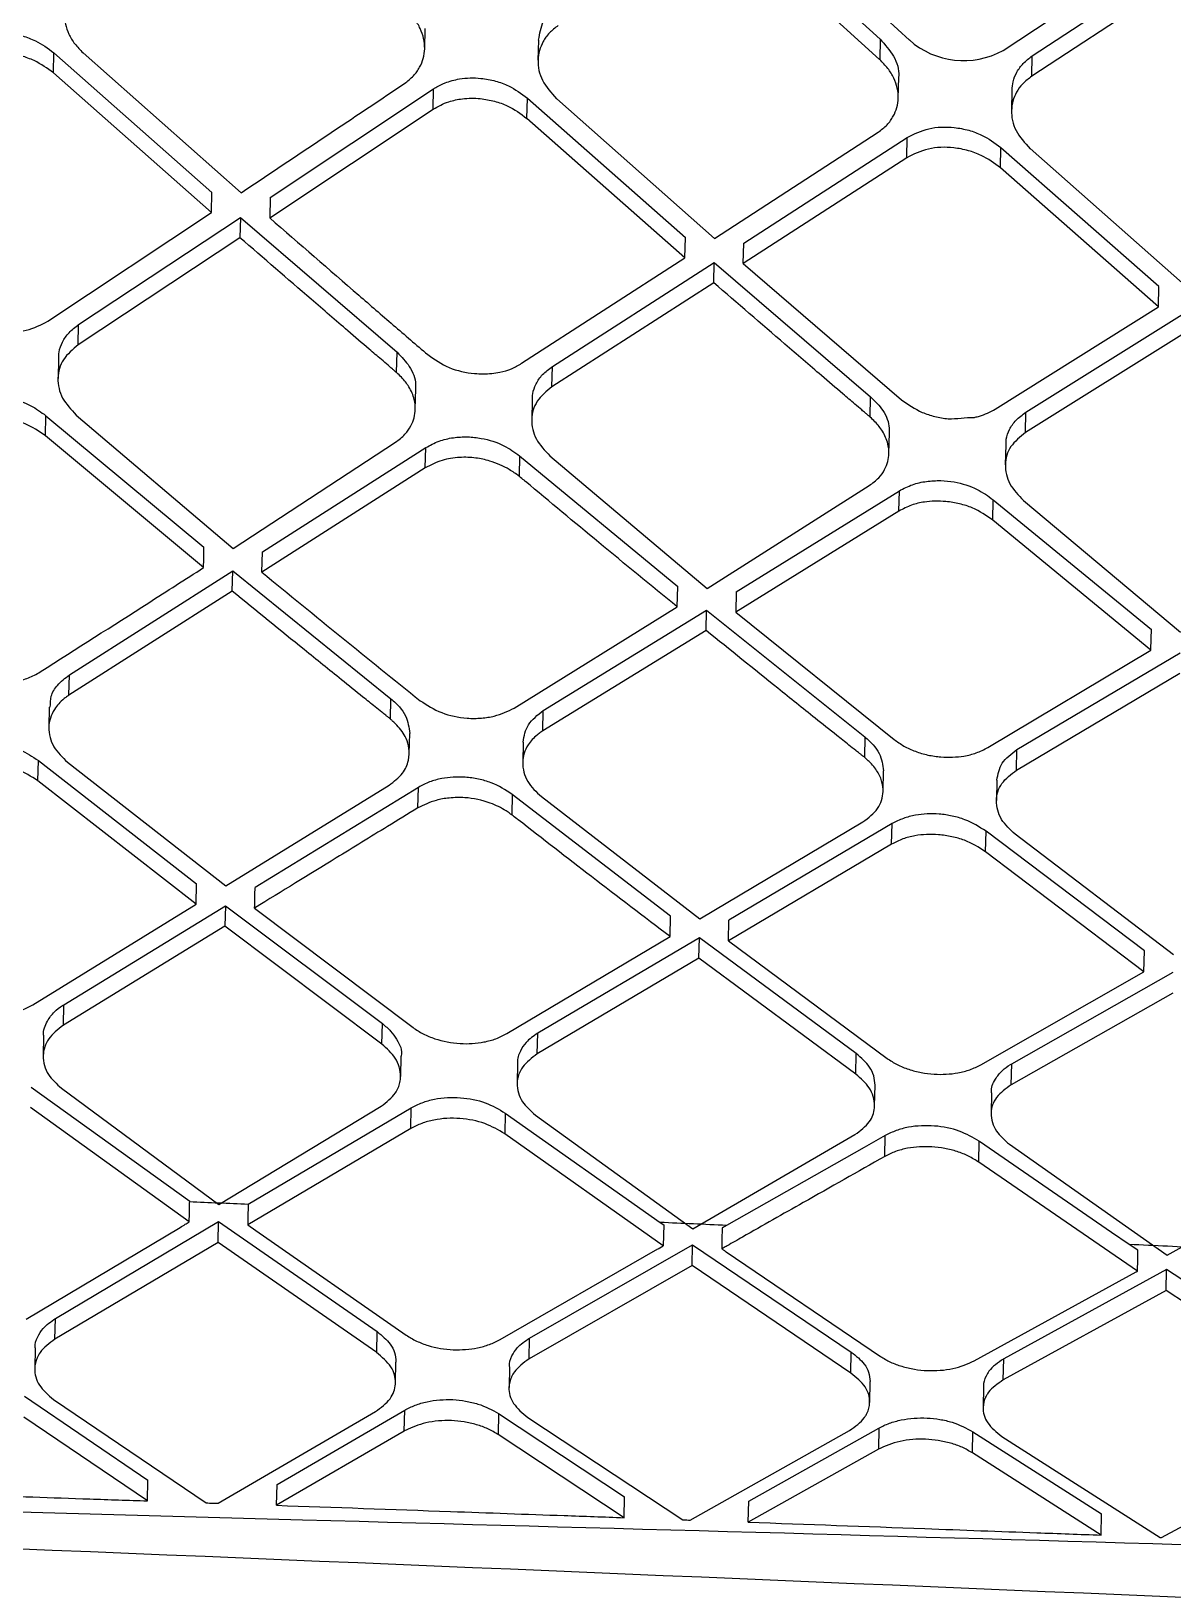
# Model space of a CAD drawing. Extents: x 939 to 1039, y 781 to 934.
# Drawn here: x 967.997 to 968.856, y 879.161 to 880.335 of the extents above; entities that cross this region are included whole.
import ezdxf

# ---------------------------------------------------------------- set-up
doc = ezdxf.new("R2010")
doc.units = 0
doc.header["$MEASUREMENT"] = 0
doc.layers.add('1', color=4, linetype='Continuous')

# ---------------------------------------------------------------- blocks, each defined once
blk = doc.blocks.new('Envoy')
at = {"layer": '1', "color": 3, "linetype": 'Continuous', "lineweight": 25}
for p, q in [((29.8632, 81.2624), (29.982, 81.1541)), ((29.8852, 81.2622), (30.004, 81.1535)), ((29.9816, 81.1388), (29.8628, 81.2471)), ((30.0745, 81.1457), (30.1975, 81.2267)), ((30.0964, 81.1415), (30.2194, 81.2221)), ((30.219, 81.2067), (30.0961, 81.1262)), ((29.6394, 81.1469), (29.6397, 81.1622)), ((29.725, 81.1535), (29.7246, 81.1383)), ((29.982, 81.1541), (29.9817, 81.1388)), ((29.36, 81.1287), (29.3603, 81.1439)), ((29.3603, 81.1439), (29.4792, 81.0389)), ((29.3823, 81.1439), (29.5012, 81.0386)), ((30.0961, 81.1262), (30.0964, 81.1415)), ((29.4789, 81.0237), (29.36, 81.1287)), ((29.9957, 81.1098), (29.996, 81.1252)), ((29.5231, 81.0349), (29.6461, 81.1167)), ((29.6457, 81.1015), (29.6461, 81.1167)), ((29.7163, 81.0945), (29.7167, 81.1097)), ((29.7167, 81.1098), (29.8355, 81.005)), ((29.7387, 81.1093), (29.8575, 81.0042)), ((30.0812, 81.1157), (30.0809, 81.1005)), ((29.5228, 81.0197), (29.6457, 81.1015)), ((29.8352, 80.9897), (29.7163, 81.0945)), ((29.8575, 81.0042), (29.9805, 81.0841)), ((29.8795, 81.0006), (30.0024, 81.0802)), ((30.002, 81.0649), (30.0024, 81.0802)), ((30.002, 81.0649), (29.8791, 80.9853)), ((30.0726, 81.0573), (30.0729, 81.0726)), ((30.0729, 81.0726), (30.1918, 80.9682)), ((30.0949, 81.0718), (30.2138, 80.9669)), ((30.1915, 80.9528), (30.0726, 81.0573)), ((29.4789, 81.0237), (29.4792, 81.0389)), ((29.5231, 81.0349), (29.5228, 81.0197)), ((29.3559, 80.942), (29.4789, 81.0237)), ((29.379, 80.9395), (29.5008, 81.0201)), ((29.5008, 81.0201), (29.5004, 81.0048)), ((29.5008, 81.0201), (29.6186, 80.9186)), ((29.5004, 81.0048), (29.3787, 80.9242)), ((29.8352, 80.9897), (29.8355, 81.005)), ((29.8791, 80.9853), (29.8794, 81.0006)), ((29.7123, 80.9103), (29.8352, 80.9897)), ((29.7354, 80.9079), (29.8571, 80.9862)), ((29.8568, 80.9709), (29.8571, 80.9862)), ((29.8571, 80.9862), (29.9749, 80.8851)), ((29.8791, 80.9853), (29.9981, 80.8829)), ((29.8568, 80.9709), (29.7351, 80.8926)), ((30.1915, 80.9528), (30.1918, 80.9681)), ((30.0686, 80.8758), (30.1915, 80.9528)), ((30.0917, 80.8735), (30.2134, 80.9494)), ((29.3787, 80.9242), (29.379, 80.9395)), ((30.2131, 80.9341), (30.0914, 80.8582)), ((29.3638, 80.914), (29.3635, 80.8988)), ((29.6182, 80.9033), (29.6186, 80.9186)), ((29.7351, 80.8926), (29.7354, 80.9079)), ((29.6323, 80.8757), (29.6326, 80.8911)), ((29.7202, 80.8829), (29.7199, 80.8678)), ((29.9746, 80.8698), (29.9749, 80.8851)), ((29.354, 80.8557), (29.3543, 80.8709)), ((29.3543, 80.8709), (29.4733, 80.7719)), ((29.3772, 80.8714), (29.4953, 80.7709)), ((30.0914, 80.8582), (30.0917, 80.8735)), ((29.473, 80.7566), (29.354, 80.8557)), ((29.4953, 80.7709), (29.6174, 80.8509)), ((29.9886, 80.8425), (29.989, 80.8579)), ((29.5173, 80.7684), (29.6402, 80.8469)), ((29.6398, 80.8316), (29.6402, 80.8469)), ((29.7108, 80.8407), (29.7104, 80.8254)), ((29.7108, 80.8407), (29.8298, 80.7423)), ((29.7336, 80.8406), (29.8518, 80.7408)), ((30.0766, 80.8491), (30.0762, 80.8339)), ((29.6398, 80.8316), (29.5169, 80.7531)), ((29.8518, 80.7408), (29.9738, 80.8183)), ((29.8737, 80.7385), (29.9965, 80.8144)), ((29.9962, 80.7991), (29.9965, 80.8144)), ((30.0668, 80.7923), (30.0671, 80.8077)), ((30.0671, 80.8077), (30.1862, 80.7101)), ((30.09, 80.8071), (30.2081, 80.708)), ((29.9962, 80.7991), (29.8734, 80.7231)), ((30.1858, 80.6946), (30.0668, 80.7923)), ((29.5169, 80.7531), (29.5173, 80.7684)), ((29.3721, 80.676), (29.495, 80.7542)), ((29.4946, 80.7389), (29.495, 80.7541)), ((29.495, 80.7542), (29.614, 80.6579)), ((29.4946, 80.7389), (29.3717, 80.6607)), ((29.8294, 80.727), (29.8298, 80.7423)), ((29.8737, 80.7384), (29.8734, 80.7231)), ((29.7066, 80.6509), (29.8294, 80.727)), ((29.7286, 80.649), (29.8514, 80.7247)), ((29.8511, 80.7093), (29.8514, 80.7247)), ((29.8514, 80.7247), (29.9705, 80.6294)), ((29.8734, 80.7231), (29.9925, 80.6274)), ((29.8511, 80.7093), (29.7282, 80.6337)), ((30.063, 80.6213), (30.1858, 80.6946)), ((30.085, 80.6197), (30.2078, 80.6926)), ((29.3717, 80.6607), (29.3721, 80.676)), ((30.0847, 80.6042), (30.2074, 80.6772)), ((29.3569, 80.6516), (29.3566, 80.6364)), ((29.6137, 80.6426), (29.614, 80.6579)), ((29.7282, 80.6337), (29.7286, 80.649)), ((29.6278, 80.6167), (29.6281, 80.6319)), ((29.9705, 80.6294), (29.9702, 80.614)), ((29.7134, 80.6254), (29.7131, 80.61)), ((30.0847, 80.6042), (30.085, 80.6197)), ((29.3483, 80.5962), (29.3487, 80.6115)), ((29.3487, 80.6115), (29.4678, 80.5188)), ((29.3706, 80.6102), (29.4898, 80.5171)), ((29.4675, 80.5034), (29.3483, 80.5962)), ((29.4898, 80.5171), (29.6126, 80.5929)), ((29.9842, 80.5884), (29.9846, 80.6038)), ((30.0699, 80.5967), (30.0695, 80.5813)), ((29.6346, 80.5913), (29.5117, 80.5159)), ((29.6342, 80.5759), (29.6346, 80.5912)), ((29.7052, 80.586), (29.7049, 80.5707)), ((29.8244, 80.4945), (29.7052, 80.586)), ((29.7272, 80.5843), (29.8463, 80.4923)), ((29.8463, 80.4923), (29.9691, 80.5653)), ((29.9911, 80.564), (29.8683, 80.4914)), ((29.9907, 80.5485), (29.9911, 80.564)), ((30.0613, 80.5429), (30.0617, 80.5583)), ((30.1809, 80.4682), (30.0617, 80.5583)), ((29.9907, 80.5485), (29.868, 80.4759)), ((30.2028, 80.4653), (30.0836, 80.556)), ((30.1805, 80.4526), (30.0613, 80.5429)), ((29.4675, 80.5034), (29.4678, 80.5188)), ((29.3446, 80.4278), (29.4675, 80.5034)), ((29.3678, 80.4277), (29.4894, 80.5022)), ((29.4894, 80.5022), (29.4891, 80.4868)), ((29.4894, 80.5022), (29.6075, 80.4136)), ((29.5114, 80.5005), (29.6306, 80.4106)), ((29.824, 80.479), (29.8244, 80.4945)), ((29.868, 80.4759), (29.8683, 80.4914)), ((29.4891, 80.4868), (29.3675, 80.4123)), ((29.6072, 80.3981), (29.4891, 80.4868)), ((29.7012, 80.4061), (29.824, 80.479)), ((29.846, 80.4782), (29.7244, 80.4064)), ((29.8457, 80.4627), (29.846, 80.4782)), ((29.9641, 80.3911), (29.846, 80.4782)), ((29.868, 80.4759), (29.9872, 80.3874)), ((30.1805, 80.4526), (30.1809, 80.4682)), ((29.8457, 80.4627), (29.7241, 80.3909)), ((29.9638, 80.3755), (29.8457, 80.4627)), ((30.0578, 80.3826), (30.1805, 80.4526)), ((30.081, 80.3833), (30.2025, 80.4522)), ((30.2022, 80.4365), (30.0807, 80.3676)), ((29.3675, 80.4123), (29.3678, 80.4277)), ((29.6072, 80.3981), (29.6075, 80.4136)), ((29.7241, 80.3909), (29.7244, 80.4064)), ((29.3526, 80.4047), (29.3523, 80.3892)), ((29.6213, 80.3737), (29.6216, 80.3892)), ((29.7093, 80.384), (29.7089, 80.3685)), ((29.9638, 80.3755), (29.9641, 80.3911)), ((30.0807, 80.3676), (30.081, 80.3833)), ((29.3433, 80.3658), (29.4626, 80.2799)), ((29.3661, 80.3649), (29.4845, 80.2776)), ((29.9779, 80.3517), (29.9782, 80.3673)), ((30.0659, 80.3616), (30.0655, 80.346)), ((29.4622, 80.2644), (29.3429, 80.3504)), ((29.4845, 80.2776), (29.6065, 80.3514)), ((29.5065, 80.2778), (29.6293, 80.3502)), ((29.6289, 80.3347), (29.6293, 80.3502)), ((29.6999, 80.3462), (29.6996, 80.3307)), ((29.6999, 80.3462), (29.8165, 80.264)), ((29.6289, 80.3346), (29.5062, 80.2622)), ((29.7227, 80.3447), (29.8412, 80.2591)), ((29.8189, 80.2463), (29.6996, 80.3307)), ((29.8412, 80.2591), (29.9631, 80.3301)), ((29.9859, 80.3294), (29.9699, 80.3203)), ((29.9856, 80.3137), (29.9859, 80.3294)), ((30.0562, 80.3094), (30.0566, 80.3251)), ((30.1562, 80.2564), (30.0568, 80.3249)), ((30.0793, 80.3228), (30.1979, 80.2394)), ((29.9699, 80.3203), (29.8665, 80.2617)), ((30.1756, 80.2273), (30.0562, 80.3094)), ((30.1979, 80.2394), (30.3197, 80.3072)), ((29.3615, 80.1918), (29.4842, 80.2646)), ((29.4839, 80.249), (29.4842, 80.2646)), ((29.4842, 80.2646), (29.6036, 80.1819)), ((29.8165, 80.264), (29.8193, 80.2621)), ((29.3394, 80.1913), (29.4554, 80.2603)), ((29.5062, 80.2622), (29.5124, 80.2579)), ((29.5124, 80.2579), (29.6255, 80.1792)), ((29.8193, 80.2621), (29.8189, 80.2464)), ((30.1695, 80.2474), (30.1562, 80.2564)), ((29.4839, 80.249), (29.3611, 80.1762)), ((29.6033, 80.1662), (29.4839, 80.249)), ((29.6962, 80.1759), (29.8149, 80.2441)), ((29.7182, 80.177), (29.8409, 80.2472)), ((29.815, 80.2441), (29.8189, 80.2463)), ((29.8406, 80.2315), (29.8409, 80.2472)), ((29.8409, 80.2472), (29.9603, 80.1665)), ((29.8663, 80.2418), (29.9823, 80.1632)), ((30.1759, 80.2431), (30.1695, 80.2474)), ((29.8406, 80.2315), (29.7179, 80.1613)), ((29.96, 80.1507), (29.8406, 80.2315)), ((30.0529, 80.1599), (30.1747, 80.2268)), ((30.1976, 80.2286), (30.075, 80.1614)), ((30.1973, 80.2127), (30.1976, 80.2286)), ((30.3171, 80.1504), (30.1976, 80.2286)), ((30.1973, 80.2127), (30.0746, 80.1455)), ((30.3167, 80.1344), (30.1973, 80.2127)), ((29.3611, 80.1762), (29.3615, 80.1918)), ((29.6033, 80.1662), (29.6036, 80.1819)), ((29.7179, 80.1613), (29.7182, 80.177)), ((29.3463, 80.1696), (29.346, 80.154)), ((29.6174, 80.1433), (29.6177, 80.159)), ((29.96, 80.1507), (29.9603, 80.1665)), ((30.0746, 80.1455), (30.075, 80.1614)), ((29.7031, 80.1555), (29.7028, 80.1398)), ((29.9742, 80.1285), (29.9745, 80.1444)), ((30.0599, 80.1407), (30.0595, 80.1249)), ((29.3433, 80.0457), (25.9114, 80.1301)), ((29.3382, 80.1332), (29.4311, 80.0702)), ((29.3601, 80.1308), (29.475, 80.053)), ((29.4308, 80.0546), (29.3378, 80.1176)), ((29.4841, 80.0527), (29.6023, 80.1217)), ((29.5283, 80.0669), (29.6243, 80.1228)), ((29.624, 80.1071), (29.6243, 80.1228)), ((29.695, 80.1202), (29.6946, 80.1044)), ((29.695, 80.1202), (29.7898, 80.0577)), ((29.7169, 80.1173), (29.8337, 80.0403)), ((29.624, 80.1071), (29.5279, 80.0512)), ((29.7894, 80.0419), (29.6946, 80.1044)), ((29.8391, 80.0401), (29.9591, 80.1076)), ((29.8832, 80.0544), (29.9811, 80.1093)), ((29.9811, 80.1093), (29.9807, 80.0934)), ((30.0514, 80.0907), (30.0518, 80.1066)), ((30.0518, 80.1066), (30.1487, 80.0448)), ((30.0737, 80.103), (30.1926, 80.0271)), ((29.9807, 80.0934), (29.8828, 80.0385)), ((30.1483, 80.0288), (30.0514, 80.0907)), ((30.1938, 80.0271), (30.3158, 80.0929)), ((29.4308, 80.0545), (29.4311, 80.0702)), ((29.5279, 80.0512), (29.5283, 80.0669)), ((29.7894, 80.0419), (29.7898, 80.0577)), ((29.8828, 80.0385), (29.8832, 80.0544)), ((29.5474, 80.0401), (29.3433, 80.0457)), ((30.1483, 80.0288), (30.1487, 80.0447))]:
    blk.add_line(p, q, dxfattribs=at)
at = {"layer": '1', "color": 3, "linetype": 'Continuous', "lineweight": 25, "flags": 128}
for points in [[(30.1858, 80.6946), (30.186, 80.7033), (30.1862, 80.71)], [(29.8632, 80.2599), (29.863, 80.251), (29.8629, 80.2441)], [(30.1756, 80.2273), (30.1758, 80.2361), (30.1759, 80.2431)]]:
    blk.add_lwpolyline(points, dxfattribs=at)
at = {"layer": '1', "color": 3, "linetype": 'Continuous', "lineweight": 25}
blk.add_arc((30.0448, 81.1994), 0.0614, 228.3625, 298.9756, dxfattribs=at)
for points, knots in [([(31.3257, 80.2408), (31.3088, 80.2899), (31.2749, 80.3882), (31.2181, 80.5525), (31.1547, 80.7323), (31.0851, 80.9304), (31.0125, 81.1484), (30.9318, 81.3843), (30.8509, 81.6332), (30.7465, 81.9419), (30.6192, 82.3138), (30.4658, 82.747), (30.3052, 83.1837), (30.138, 83.6209), (30.0205, 83.9115), (29.9617, 84.0567)], [0, 0, 0, 0, 0.062561, 0.125095, 0.187382, 0.249789, 0.312754, 0.37631, 0.439124, 0.501607, 0.601699, 0.701611, 0.80118, 0.900668, 1, 1, 1, 1]), ([(29.9763, 84.0625), (30.025, 83.9421), (30.125, 83.695), (30.2668, 83.3265), (30.4068, 82.952), (30.5394, 82.5838), (30.6657, 82.2227), (30.7625, 81.9397), (30.8337, 81.7292), (30.8822, 81.584), (30.9293, 81.4418), (30.9745, 81.3046), (31.0182, 81.1744), (31.0596, 81.0493), (31.0976, 80.9302), (31.1342, 80.8181), (31.1673, 80.719), (31.1964, 80.6324), (31.223, 80.5506), (31.2478, 80.4735), (31.2751, 80.392), (31.3043, 80.315), (31.3194, 80.264), (31.3262, 80.2408)], [0, 0, 0, 0, 0.0822493, 0.1687255, 0.250938, 0.3378376, 0.4212263, 0.5014382, 0.5381377, 0.5739567, 0.6089229, 0.6458178, 0.681064, 0.7142761, 0.7512942, 0.7863274, 0.8186498, 0.8482379, 0.8750602, 0.9061502, 0.9343206, 0.9701262, 1, 1, 1, 1]), ([(29.5919, 83.1512), (29.6692, 83.0098), (29.8242, 82.7265), (30.0396, 82.3039), (30.2428, 81.8906), (30.4109, 81.535), (30.5481, 81.2384), (30.6574, 80.9983), (30.7593, 80.7723), (30.8535, 80.5625), (30.9406, 80.3683), (30.991, 80.2577), (31.0161, 80.2025)], [0, 0, 0, 0, 0.1280882, 0.256805, 0.38361, 0.5088306, 0.5930088, 0.6749207, 0.7545367, 0.8369036, 0.9186292, 1, 1, 1, 1]), ([(29.3835, 81.1997), (29.3812, 81.1978), (29.3767, 81.1943), (29.3705, 81.1856), (29.367, 81.1732), (29.37, 81.1602), (29.3758, 81.1504), (29.3801, 81.1461), (29.3823, 81.1439)], [0, 0, 0, 0, 0.131244, 0.258456, 0.49988, 0.744666, 0.871119, 1, 1, 1, 1]), ([(29.7251, 81.1535), (29.7259, 81.1583), (29.727, 81.1658), (29.7333, 81.1744), (29.7379, 81.1779), (29.7402, 81.1797)], [0, 0, 0, 0, 0.480131, 0.738304, 1, 1, 1, 1]), ([(29.6242, 81.1208), (29.6265, 81.1226), (29.6311, 81.1261), (29.6372, 81.1347), (29.6406, 81.1469), (29.6377, 81.1598), (29.6319, 81.1695), (29.6276, 81.1739), (29.6254, 81.1761)], [0, 0, 0, 0, 0.134374, 0.262642, 0.49997, 0.745293, 0.87158, 1, 1, 1, 1]), ([(29.2897, 81.1503), (29.2935, 81.1525), (29.3002, 81.1562), (29.3126, 81.1588), (29.3247, 81.1591), (29.3364, 81.1569), (29.3488, 81.1525), (29.3559, 81.1472), (29.3603, 81.1439)], [0, 0, 0, 0, 0.187098, 0.328274, 0.500893, 0.648687, 0.781244, 1, 1, 1, 1]), ([(29.7399, 81.1644), (29.7375, 81.1626), (29.7329, 81.1591), (29.7268, 81.1505), (29.7235, 81.1384), (29.7266, 81.1226), (29.7346, 81.1138), (29.7386, 81.1093)], [0, 0, 0, 0, 0.133308, 0.26133, 0.500616, 0.747528, 1, 1, 1, 1]), ([(29.982, 81.1541), (29.9857, 81.15), (29.9933, 81.1415), (29.9966, 81.1309), (29.9959, 81.1256), (29.9959, 81.1252)], [0, 0, 0, 0, 0.469811, 0.959212, 1, 1, 1, 1]), ([(29.36, 81.1287), (29.3554, 81.1321), (29.3482, 81.1374), (29.3357, 81.1418), (29.3222, 81.1442), (29.305, 81.1433), (29.2946, 81.1378), (29.2894, 81.1351)], [0, 0, 0, 0, 0.227758, 0.358785, 0.500929, 0.750392, 1, 1, 1, 1]), ([(29.9805, 81.0841), (29.9828, 81.0859), (29.9875, 81.0894), (29.9935, 81.0979), (29.9969, 81.1098), (29.994, 81.1226), (29.9881, 81.1323), (29.9838, 81.1366), (29.9817, 81.1388)], [0, 0, 0, 0, 0.136038, 0.264881, 0.500114, 0.746841, 0.872717, 1, 1, 1, 1]), ([(30.0814, 81.1157), (30.0815, 81.1179), (30.0818, 81.1226), (30.0847, 81.1295), (30.0894, 81.1362), (30.0941, 81.1397), (30.0964, 81.1415)], [0, 0, 0, 0, 0.214617, 0.471212, 0.732974, 1, 1, 1, 1]), ([(29.6461, 81.1168), (29.6463, 81.1169), (29.6471, 81.1175), (29.6499, 81.1191), (29.6558, 81.1219), (29.6667, 81.1249), (29.68, 81.1253), (29.6925, 81.1229), (29.705, 81.1185), (29.7121, 81.1131), (29.7167, 81.1098)], [0, 0, 0, 0, 0.014374, 0.042572, 0.140349, 0.293197, 0.500776, 0.644594, 0.775866, 1, 1, 1, 1]), ([(30.0961, 81.1262), (30.0937, 81.1244), (30.0891, 81.1209), (30.083, 81.1125), (30.0797, 81.1005), (30.0829, 81.085), (30.0909, 81.0762), (30.0949, 81.0717)], [0, 0, 0, 0, 0.135117, 0.263745, 0.500729, 0.749044, 1, 1, 1, 1]), ([(29.5012, 81.0386), (29.528, 81.0565), (29.569, 81.0838), (29.61, 81.1113), (29.6242, 81.1208)], [0, 0, 0, 0, 0.653617, 1, 1, 1, 1]), ([(29.6457, 81.1015), (29.6495, 81.1036), (29.6561, 81.1072), (29.6685, 81.1097), (29.6803, 81.1099), (29.6918, 81.1077), (29.7043, 81.1034), (29.7116, 81.098), (29.7163, 81.0945)], [0, 0, 0, 0, 0.184596, 0.326074, 0.500029, 0.638543, 0.768175, 1, 1, 1, 1]), ([(30.0024, 81.0802), (30.0076, 81.0828), (30.018, 81.0879), (30.0351, 81.0885), (30.0485, 81.0859), (30.0611, 81.0814), (30.0683, 81.076), (30.0729, 81.0726)], [0, 0, 0, 0, 0.249706, 0.499276, 0.641152, 0.772044, 1, 1, 1, 1]), ([(30.0726, 81.0573), (30.068, 81.0607), (30.0607, 81.0661), (30.0482, 81.0706), (30.0347, 81.0732), (30.0176, 81.0727), (30.0072, 81.0675), (30.002, 81.0649)], [0, 0, 0, 0, 0.228415, 0.359195, 0.500733, 0.750172, 1, 1, 1, 1]), ([(29.5228, 81.0197), (29.5451, 81.0002), (29.5761, 80.9733), (29.6157, 80.9391), (29.633, 80.9242), (29.6417, 80.9168)], [0, 0, 0, 0, 0.56266, 0.781768, 1, 1, 1, 1]), ([(29.6182, 80.9033), (29.6176, 80.9039), (29.6164, 80.9049), (29.6142, 80.9067), (29.6111, 80.9094), (29.6054, 80.9143), (29.5953, 80.9229), (29.5778, 80.9379), (29.5453, 80.9659), (29.5183, 80.9893), (29.5004, 81.0048)], [0, 0, 0, 0, 0.017106, 0.030502, 0.054544, 0.097534, 0.174385, 0.31093, 0.545092, 1, 1, 1, 1]), ([(29.9746, 80.8698), (29.9739, 80.8704), (29.9727, 80.8714), (29.9706, 80.8732), (29.9674, 80.8759), (29.9618, 80.8807), (29.9517, 80.8893), (29.9341, 80.9043), (29.9017, 80.9321), (29.8746, 80.9555), (29.8568, 80.9709)], [0, 0, 0, 0, 0.01708, 0.030463, 0.054482, 0.097444, 0.174243, 0.31076, 0.545374, 1, 1, 1, 1]), ([(29.2853, 80.9479), (29.2902, 80.9445), (29.2976, 80.9392), (29.3102, 80.9352), (29.3234, 80.9331), (29.3403, 80.934), (29.3507, 80.9393), (29.3559, 80.942)], [0, 0, 0, 0, 0.240312, 0.368218, 0.500912, 0.750205, 1, 1, 1, 1]), ([(29.364, 80.914), (29.3641, 80.9156), (29.3641, 80.9198), (29.3667, 80.9265), (29.3714, 80.9337), (29.3764, 80.9375), (29.379, 80.9395)], [0, 0, 0, 0, 0.164163, 0.430452, 0.709025, 1, 1, 1, 1]), ([(29.3787, 80.9242), (29.3745, 80.9207), (29.3663, 80.9137), (29.3629, 80.9015), (29.3639, 80.8915), (29.3674, 80.8817), (29.3733, 80.8755), (29.3772, 80.8714)], [0, 0, 0, 0, 0.249476, 0.499109, 0.628387, 0.75512, 1, 1, 1, 1]), ([(29.6186, 80.9186), (29.6219, 80.9151), (29.6291, 80.9078), (29.6328, 80.8978), (29.6324, 80.8922), (29.6324, 80.8911)], [0, 0, 0, 0, 0.415726, 0.885562, 1, 1, 1, 1]), ([(29.6417, 80.9168), (29.6468, 80.9132), (29.657, 80.9061), (29.6748, 80.9022), (29.6878, 80.9023), (29.6971, 80.9038), (29.7048, 80.9058), (29.7098, 80.9088), (29.7123, 80.9103)], [0, 0, 0, 0, 0.249207, 0.498959, 0.665388, 0.748848, 0.874915, 1, 1, 1, 1]), ([(29.6174, 80.8509), (29.6199, 80.8528), (29.6247, 80.8564), (29.6304, 80.8647), (29.6328, 80.8738), (29.6317, 80.8839), (29.6282, 80.8922), (29.6231, 80.8987), (29.6195, 80.9022), (29.6182, 80.9033)], [0, 0, 0, 0, 0.145683, 0.274261, 0.501435, 0.626158, 0.791714, 0.930279, 1, 1, 1, 1]), ([(29.7204, 80.8829), (29.7205, 80.8844), (29.7205, 80.8885), (29.723, 80.895), (29.7277, 80.9022), (29.7328, 80.906), (29.7354, 80.9079)], [0, 0, 0, 0, 0.152074, 0.420662, 0.703287, 1, 1, 1, 1]), ([(29.7351, 80.8926), (29.7309, 80.8892), (29.7227, 80.8824), (29.7193, 80.8704), (29.7203, 80.8606), (29.7238, 80.8509), (29.7297, 80.8447), (29.7336, 80.8406)], [0, 0, 0, 0, 0.249494, 0.499187, 0.629287, 0.75623, 1, 1, 1, 1]), ([(29.2837, 80.8766), (29.287, 80.8785), (29.2934, 80.882), (29.3046, 80.8847), (29.3156, 80.8853), (29.3287, 80.8839), (29.3425, 80.8795), (29.3507, 80.8736), (29.3543, 80.8709)], [0, 0, 0, 0, 0.164055, 0.316998, 0.458786, 0.589493, 0.816686, 1, 1, 1, 1]), ([(29.9749, 80.8851), (29.9782, 80.8818), (29.9854, 80.8746), (29.9891, 80.8647), (29.9888, 80.8591), (29.9887, 80.8579)], [0, 0, 0, 0, 0.40767, 0.874973, 1, 1, 1, 1]), ([(29.998, 80.8829), (30.003, 80.8794), (30.0106, 80.874), (30.0232, 80.8701), (30.0363, 80.8674), (30.0462, 80.87), (30.0523, 80.8695), (30.0523, 80.8695), (30.0524, 80.8695), (30.0525, 80.8695), (30.0528, 80.8696), (30.0543, 80.8699), (30.0601, 80.8713), (30.0649, 80.8738), (30.0686, 80.8758)], [0, 0, 0, 0, 0.242523, 0.369583, 0.500168, 0.749146, 0.749179, 0.749249, 0.749474, 0.750286, 0.753354, 0.765329, 0.812628, 1, 1, 1, 1]), ([(29.354, 80.8557), (29.3492, 80.8591), (29.3417, 80.8642), (29.3291, 80.8681), (29.3172, 80.8701), (29.3049, 80.8696), (29.2927, 80.8666), (29.2867, 80.8632), (29.2834, 80.8614)], [0, 0, 0, 0, 0.237897, 0.3661, 0.500201, 0.698234, 0.836264, 1, 1, 1, 1]), ([(29.9738, 80.8183), (29.9763, 80.8202), (29.9811, 80.8237), (29.9868, 80.8318), (29.9892, 80.8407), (29.988, 80.8506), (29.9845, 80.8588), (29.9794, 80.8652), (29.9758, 80.8686), (29.9746, 80.8698)], [0, 0, 0, 0, 0.1483187, 0.2773681, 0.501809, 0.6264945, 0.7921437, 0.9307225, 1, 1, 1, 1]), ([(30.0768, 80.8491), (30.0768, 80.8504), (30.0768, 80.8544), (30.0792, 80.8607), (30.0839, 80.8679), (30.0891, 80.8716), (30.0917, 80.8735)], [0, 0, 0, 0, 0.140855, 0.411583, 0.697921, 1, 1, 1, 1]), ([(29.6402, 80.8469), (29.6434, 80.8486), (29.6496, 80.852), (29.6606, 80.8546), (29.6715, 80.8552), (29.6845, 80.8538), (29.6986, 80.8494), (29.707, 80.8434), (29.7108, 80.8407)], [0, 0, 0, 0, 0.160573, 0.310984, 0.451254, 0.58143, 0.81058, 1, 1, 1, 1]), ([(30.0914, 80.8582), (30.0873, 80.8549), (30.079, 80.8483), (30.0757, 80.8364), (30.0767, 80.8268), (30.0801, 80.8172), (30.0861, 80.8111), (30.0899, 80.8071)], [0, 0, 0, 0, 0.249528, 0.499312, 0.630125, 0.757297, 1, 1, 1, 1]), ([(29.7104, 80.8254), (29.708, 80.8271), (29.7016, 80.8316), (29.6902, 80.8367), (29.6774, 80.8394), (29.665, 80.8399), (29.6516, 80.8377), (29.6439, 80.8337), (29.6398, 80.8316)], [0, 0, 0, 0, 0.123861, 0.331003, 0.4666, 0.623306, 0.801111, 1, 1, 1, 1]), ([(29.8294, 80.727), (29.8097, 80.7431), (29.7717, 80.7743), (29.7333, 80.8062), (29.7146, 80.8219), (29.7143, 80.8222), (29.713, 80.8232), (29.7118, 80.8243), (29.7105, 80.8253), (29.7105, 80.8254), (29.7104, 80.8254), (29.7104, 80.8254)], [0, 0, 0, 0, 0.496889, 0.959885, 0.965962, 0.96811, 0.968368, 0.997837, 0.999367, 0.999922, 1, 1, 1, 1]), ([(29.9965, 80.8144), (29.9997, 80.8161), (30.0058, 80.8193), (30.0166, 80.8217), (30.0274, 80.8223), (30.0404, 80.821), (30.0547, 80.8165), (30.0632, 80.8104), (30.0671, 80.8077)], [0, 0, 0, 0, 0.157972, 0.306521, 0.445659, 0.57542, 0.805987, 1, 1, 1, 1]), ([(30.0668, 80.7923), (30.0619, 80.7957), (30.0544, 80.8009), (30.0418, 80.8048), (30.0295, 80.8069), (30.017, 80.8066), (30.005, 80.8038), (29.9993, 80.8007), (29.9962, 80.7991)], [0, 0, 0, 0, 0.239742, 0.36739, 0.499971, 0.710657, 0.845583, 1, 1, 1, 1]), ([(29.473, 80.7566), (29.4731, 80.7595), (29.4732, 80.7646), (29.4733, 80.7697), (29.4733, 80.7719)], [0, 0, 0, 0, 0.560032, 1, 1, 1, 1]), ([(29.3501, 80.6781), (29.3773, 80.6955), (29.4183, 80.7216), (29.4592, 80.7478), (29.473, 80.7566)], [0, 0, 0, 0, 0.664015, 1, 1, 1, 1]), ([(29.5169, 80.7531), (29.5369, 80.7368), (29.5766, 80.7042), (29.6163, 80.6723), (29.636, 80.6565)], [0, 0, 0, 0, 0.502958, 1, 1, 1, 1]), ([(29.6137, 80.6426), (29.6133, 80.6429), (29.6126, 80.6435), (29.6114, 80.6444), (29.6096, 80.6459), (29.6064, 80.6484), (29.6007, 80.653), (29.5906, 80.6611), (29.5727, 80.6754), (29.54, 80.7019), (29.5126, 80.7242), (29.4946, 80.7389)], [0, 0, 0, 0, 0.009615, 0.01711, 0.030503, 0.054554, 0.097563, 0.174422, 0.31103, 0.546304, 1, 1, 1, 1]), ([(29.9702, 80.614), (29.9698, 80.6143), (29.9691, 80.6148), (29.9679, 80.6158), (29.9661, 80.6172), (29.9629, 80.6197), (29.9572, 80.6242), (29.947, 80.6323), (29.9292, 80.6464), (29.8964, 80.6727), (29.8691, 80.6948), (29.8511, 80.7093)], [0, 0, 0, 0, 0.009604, 0.017092, 0.030473, 0.054514, 0.097477, 0.174303, 0.310906, 0.546666, 1, 1, 1, 1]), ([(29.2795, 80.6832), (29.2846, 80.6798), (29.2948, 80.6732), (29.3141, 80.6693), (29.3299, 80.6702), (29.3418, 80.6734), (29.3472, 80.6765), (29.3501, 80.6781)], [0, 0, 0, 0, 0.248514, 0.499683, 0.723022, 0.854899, 1, 1, 1, 1]), ([(29.3577, 80.6516), (29.3577, 80.6544), (29.3577, 80.6602), (29.3629, 80.6688), (29.3688, 80.6734), (29.3721, 80.676)], [0, 0, 0, 0, 0.297783, 0.619027, 1, 1, 1, 1]), ([(29.3717, 80.6607), (29.3717, 80.6606), (29.3716, 80.6606), (29.3712, 80.6603), (29.37, 80.6595), (29.3658, 80.6564), (29.3592, 80.6491), (29.3559, 80.6387), (29.3571, 80.629), (29.3608, 80.6197), (29.3668, 80.614), (29.3706, 80.6102)], [0, 0, 0, 0, 0.002279, 0.006341, 0.0198, 0.068182, 0.250063, 0.499289, 0.635468, 0.764459, 1, 1, 1, 1]), ([(29.614, 80.6579), (29.6163, 80.6559), (29.6207, 80.652), (29.6266, 80.6431), (29.6275, 80.6363), (29.6281, 80.6319)], [0, 0, 0, 0, 0.263579, 0.518884, 1, 1, 1, 1]), ([(29.636, 80.6565), (29.6411, 80.6532), (29.6514, 80.6465), (29.6684, 80.6431), (29.6819, 80.6431), (29.6945, 80.6451), (29.7019, 80.6486), (29.7066, 80.6509)], [0, 0, 0, 0, 0.249569, 0.499546, 0.637824, 0.767437, 1, 1, 1, 1]), ([(29.6126, 80.5929), (29.6163, 80.5957), (29.6232, 80.601), (29.6276, 80.6111), (29.6281, 80.6202), (29.6254, 80.6293), (29.6207, 80.636), (29.6159, 80.6405), (29.6143, 80.642), (29.6137, 80.6426)], [0, 0, 0, 0, 0.217149, 0.408055, 0.572655, 0.7109, 0.907605, 0.966759, 1, 1, 1, 1]), ([(29.7134, 80.6254), (29.7142, 80.6299), (29.7157, 80.6391), (29.7243, 80.6457), (29.7286, 80.649)], [0, 0, 0, 0, 0.499278, 1, 1, 1, 1]), ([(29.7282, 80.6337), (29.7277, 80.6334), (29.7263, 80.6324), (29.722, 80.6293), (29.7156, 80.6223), (29.7124, 80.6123), (29.7137, 80.6028), (29.7173, 80.5936), (29.7233, 80.5879), (29.7272, 80.5843)], [0, 0, 0, 0, 0.027543, 0.078468, 0.25016, 0.499448, 0.636007, 0.765087, 1, 1, 1, 1]), ([(29.9705, 80.6294), (29.9727, 80.6274), (29.9771, 80.6235), (29.9831, 80.6148), (29.984, 80.6081), (29.9846, 80.6038)], [0, 0, 0, 0, 0.262667, 0.517338, 1, 1, 1, 1]), ([(29.278, 80.6163), (29.2809, 80.6178), (29.2864, 80.6209), (29.2964, 80.6236), (29.3065, 80.6247), (29.3196, 80.6242), (29.335, 80.6205), (29.3442, 80.6144), (29.3487, 80.6115)], [0, 0, 0, 0, 0.143647, 0.28188, 0.414809, 0.542477, 0.781176, 1, 1, 1, 1]), ([(29.9924, 80.6274), (29.9949, 80.6256), (29.9997, 80.6222), (30.0084, 80.6182), (30.0179, 80.6154), (30.0304, 80.6136), (30.043, 80.6141), (30.0548, 80.617), (30.0602, 80.6198), (30.0631, 80.6213)], [0, 0, 0, 0, 0.124503, 0.249326, 0.374691, 0.500706, 0.725446, 0.856576, 1, 1, 1, 1]), ([(30.0699, 80.5967), (30.0707, 80.6011), (30.0722, 80.61), (30.0807, 80.6165), (30.085, 80.6197)], [0, 0, 0, 0, 0.499604, 1, 1, 1, 1]), ([(29.3483, 80.5962), (29.3433, 80.5994), (29.3357, 80.6043), (29.323, 80.6078), (29.3104, 80.6096), (29.2976, 80.6087), (29.2858, 80.6054), (29.2805, 80.6025), (29.2777, 80.601)], [0, 0, 0, 0, 0.245887, 0.372184, 0.500472, 0.730383, 0.860329, 1, 1, 1, 1]), ([(29.9691, 80.5653), (29.9732, 80.5684), (29.9815, 80.5747), (29.9848, 80.586), (29.9837, 80.5955), (29.9804, 80.6034), (29.9756, 80.6091), (29.9718, 80.6125), (29.9706, 80.6136), (29.9702, 80.614)], [0, 0, 0, 0, 0.249745, 0.49844, 0.627663, 0.774867, 0.932419, 0.977401, 1, 1, 1, 1]), ([(29.7052, 80.586), (29.7002, 80.5893), (29.6925, 80.5941), (29.6799, 80.5977), (29.6672, 80.5995), (29.6544, 80.5987), (29.6426, 80.5956), (29.6373, 80.5927), (29.6346, 80.5913)], [0, 0, 0, 0, 0.246133, 0.372303, 0.500367, 0.730408, 0.860366, 1, 1, 1, 1]), ([(30.0836, 80.556), (30.0798, 80.5596), (30.0738, 80.5652), (30.0701, 80.5742), (30.0689, 80.5834), (30.0723, 80.5948), (30.0805, 80.6011), (30.0847, 80.6042)], [0, 0, 0, 0, 0.234541, 0.363835, 0.50091, 0.750021, 1, 1, 1, 1]), ([(29.7049, 80.5707), (29.7047, 80.5708), (29.7043, 80.571), (29.7029, 80.572), (29.6981, 80.5753), (29.6873, 80.5807), (29.6721, 80.5839), (29.6582, 80.5836), (29.6457, 80.5814), (29.6386, 80.578), (29.6342, 80.5759)], [0, 0, 0, 0, 0.009113, 0.024536, 0.074524, 0.251175, 0.500262, 0.650078, 0.783382, 1, 1, 1, 1]), ([(29.6342, 80.5759), (29.6266, 80.5712), (29.6062, 80.5587), (29.5652, 80.5335), (29.5319, 80.5131), (29.5114, 80.5005)], [0, 0, 0, 0, 0.185473, 0.500001, 1, 1, 1, 1]), ([(29.824, 80.479), (29.8043, 80.494), (29.7662, 80.523), (29.7278, 80.5527), (29.7091, 80.5674), (29.7087, 80.5676), (29.7087, 80.5677), (29.7073, 80.5685), (29.7062, 80.5696), (29.705, 80.5706), (29.7049, 80.5706), (29.7049, 80.5707), (29.7049, 80.5707)], [0, 0, 0, 0, 0.49689, 0.960006, 0.966045, 0.967669, 0.968277, 0.968366, 0.997877, 0.999396, 0.999938, 1, 1, 1, 1]), ([(30.0617, 80.5583), (30.0566, 80.5615), (30.049, 80.5664), (30.0363, 80.5699), (30.0237, 80.5718), (30.0109, 80.5711), (29.9991, 80.5681), (29.9938, 80.5654), (29.9911, 80.564)], [0, 0, 0, 0, 0.246344, 0.372411, 0.500291, 0.730562, 0.860468, 1, 1, 1, 1]), ([(30.0613, 80.5429), (30.0563, 80.5461), (30.0487, 80.5509), (30.036, 80.5544), (30.0233, 80.5563), (30.0105, 80.5557), (29.9987, 80.5527), (29.9935, 80.55), (29.9907, 80.5486)], [0, 0, 0, 0, 0.24634, 0.372406, 0.500286, 0.730621, 0.860499, 1, 1, 1, 1]), ([(29.5114, 80.5005), (29.5115, 80.5034), (29.5116, 80.5085), (29.5117, 80.5136), (29.5117, 80.5159)], [0, 0, 0, 0, 0.559948, 1, 1, 1, 1]), ([(29.274, 80.4319), (29.2765, 80.4302), (29.2814, 80.4269), (29.293, 80.4221), (29.309, 80.4191), (29.3249, 80.4202), (29.3367, 80.4236), (29.3419, 80.4264), (29.3446, 80.4278)], [0, 0, 0, 0, 0.128052, 0.254235, 0.500659, 0.734399, 0.863284, 1, 1, 1, 1]), ([(29.3527, 80.4047), (29.3527, 80.4047), (29.3522, 80.4085), (29.3547, 80.4148), (29.3601, 80.4222), (29.3649, 80.426), (29.3675, 80.4276), (29.3678, 80.4277)], [0, 0, 0, 0, 0.007772, 0.419233, 0.722078, 0.97153, 1, 1, 1, 1]), ([(29.3675, 80.4123), (29.3633, 80.4091), (29.3551, 80.4026), (29.3517, 80.3914), (29.3529, 80.3822), (29.3566, 80.3735), (29.3624, 80.3682), (29.3661, 80.3649)], [0, 0, 0, 0, 0.248915, 0.498527, 0.642181, 0.773762, 1, 1, 1, 1]), ([(29.6075, 80.4136), (29.6097, 80.4117), (29.6141, 80.4081), (29.6196, 80.3999), (29.6229, 80.3933), (29.6216, 80.3893), (29.6216, 80.3892)], [0, 0, 0, 0, 0.256969, 0.508437, 0.993689, 1, 1, 1, 1]), ([(29.6306, 80.4106), (29.6331, 80.4089), (29.638, 80.4057), (29.6497, 80.4009), (29.6656, 80.3978), (29.6816, 80.3989), (29.6934, 80.402), (29.6986, 80.4047), (29.7012, 80.4061)], [0, 0, 0, 0, 0.128075, 0.254242, 0.500576, 0.734257, 0.86318, 1, 1, 1, 1]), ([(29.7244, 80.4064), (29.7212, 80.4042), (29.7156, 80.4003), (29.7109, 80.3925), (29.7089, 80.3872), (29.7093, 80.3841), (29.7093, 80.384)], [0, 0, 0, 0, 0.364164, 0.64399, 0.988471, 1, 1, 1, 1]), ([(29.6065, 80.3514), (29.6106, 80.3545), (29.6174, 80.3598), (29.6207, 80.368), (29.6215, 80.3746), (29.6206, 80.3808), (29.6168, 80.3894), (29.6109, 80.3947), (29.6072, 80.3981)], [0, 0, 0, 0, 0.248692, 0.413872, 0.499173, 0.640329, 0.770963, 1, 1, 1, 1]), ([(29.7241, 80.3909), (29.72, 80.3877), (29.7117, 80.3815), (29.7083, 80.3706), (29.7095, 80.3616), (29.7133, 80.3531), (29.7191, 80.3479), (29.7227, 80.3447)], [0, 0, 0, 0, 0.248839, 0.498574, 0.642421, 0.774049, 1, 1, 1, 1]), ([(29.9782, 80.3673), (29.978, 80.3697), (29.9777, 80.3742), (29.9737, 80.3826), (29.9678, 80.3878), (29.9641, 80.3911)], [0, 0, 0, 0, 0.281971, 0.54353, 1, 1, 1, 1]), ([(29.9872, 80.3874), (29.9897, 80.3858), (29.9946, 80.3826), (30.0034, 80.379), (30.0129, 80.3766), (30.0255, 80.375), (30.0382, 80.3757), (30.05, 80.3787), (30.0551, 80.3813), (30.0578, 80.3826)], [0, 0, 0, 0, 0.127982, 0.253964, 0.378189, 0.501103, 0.734393, 0.863193, 1, 1, 1, 1]), ([(30.0659, 80.3616), (30.0659, 80.3617), (30.0654, 80.3652), (30.0679, 80.3711), (30.0733, 80.3781), (30.0781, 80.3816), (30.0807, 80.3831), (30.081, 80.3833)], [0, 0, 0, 0, 0.009421, 0.416137, 0.717136, 0.969215, 1, 1, 1, 1]), ([(29.9631, 80.3301), (29.9672, 80.3331), (29.9748, 80.3388), (29.9776, 80.347), (29.978, 80.3535), (29.9772, 80.3586), (29.9734, 80.367), (29.9675, 80.3722), (29.9638, 80.3755)], [0, 0, 0, 0, 0.248738, 0.46781, 0.498983, 0.640646, 0.771449, 1, 1, 1, 1]), ([(29.6293, 80.3502), (29.6319, 80.3516), (29.6372, 80.3543), (29.6465, 80.3569), (29.6564, 80.3581), (29.6694, 80.358), (29.6855, 80.3548), (29.6952, 80.3491), (29.6999, 80.3462)], [0, 0, 0, 0, 0.135486, 0.267674, 0.396705, 0.522798, 0.765874, 1, 1, 1, 1]), ([(30.0807, 80.3676), (30.0765, 80.3646), (30.0683, 80.3586), (30.0649, 80.3481), (30.0661, 80.3393), (30.0699, 80.3311), (30.0757, 80.326), (30.0793, 80.3228)], [0, 0, 0, 0, 0.248771, 0.498666, 0.642826, 0.774525, 1, 1, 1, 1]), ([(29.6996, 80.3307), (29.6948, 80.3335), (29.6851, 80.3392), (29.669, 80.3423), (29.6559, 80.3425), (29.6461, 80.3412), (29.6368, 80.3387), (29.6316, 80.336), (29.6289, 80.3346)], [0, 0, 0, 0, 0.23528, 0.478677, 0.60466, 0.733409, 0.865131, 1, 1, 1, 1]), ([(30.0566, 80.3251), (30.0518, 80.3279), (30.0421, 80.3335), (30.026, 80.3367), (30.013, 80.3369), (30.0031, 80.3358), (29.9938, 80.3333), (29.9886, 80.3307), (29.9859, 80.3294)], [0, 0, 0, 0, 0.234323, 0.477088, 0.603056, 0.732029, 0.864245, 1, 1, 1, 1]), ([(29.9856, 80.3137), (29.9651, 80.3021), (29.9294, 80.2819), (29.8899, 80.2595), (29.8698, 80.248), (29.8647, 80.2452), (29.8633, 80.2444), (29.863, 80.2442), (29.8629, 80.2441), (29.8629, 80.2441)], [0, 0, 0, 0, 0.500002, 0.872877, 0.967157, 0.991255, 0.997548, 0.999746, 1, 1, 1, 1]), ([(30.0562, 80.3094), (30.0538, 80.3109), (30.0489, 80.314), (30.0401, 80.3175), (30.0307, 80.3199), (30.0179, 80.3214), (30.005, 80.3206), (29.9933, 80.3176), (29.9882, 80.315), (29.9856, 80.3137)], [0, 0, 0, 0, 0.126594, 0.252112, 0.376871, 0.50131, 0.737027, 0.865159, 1, 1, 1, 1]), ([(29.4622, 80.2644), (29.4623, 80.2673), (29.4624, 80.2725), (29.4625, 80.2776), (29.4626, 80.2799)], [0, 0, 0, 0, 0.560014, 1, 1, 1, 1]), ([(29.5065, 80.2776), (29.4992, 80.2779), (29.4845, 80.2785), (29.4697, 80.2791), (29.4624, 80.2794)], [0, 0, 0, 0, 0.49998, 1, 1, 1, 1]), ([(29.5065, 80.2778), (29.5065, 80.2749), (29.5064, 80.2697), (29.5062, 80.2645), (29.5062, 80.2622)], [0, 0, 0, 0, 0.559974, 1, 1, 1, 1]), ([(29.4554, 80.2603), (29.4567, 80.2611), (29.459, 80.2624), (29.4612, 80.2638), (29.4622, 80.2644)], [0, 0, 0, 0, 0.559997, 1, 1, 1, 1]), ([(29.8665, 80.2617), (29.8582, 80.2621), (29.8415, 80.2629), (29.8248, 80.2636), (29.8165, 80.264)], [0, 0, 0, 0, 0.500008, 1, 1, 1, 1]), ([(29.8665, 80.2617), (29.8659, 80.2614), (29.8648, 80.2608), (29.8637, 80.2601), (29.8632, 80.2599)], [0, 0, 0, 0, 0.5601217, 1, 1, 1, 1]), ([(29.8629, 80.2441), (29.8635, 80.2437), (29.8647, 80.2429), (29.8658, 80.2421), (29.8663, 80.2418)], [0, 0, 0, 0, 0.559965, 1, 1, 1, 1]), ([(30.2271, 80.2446), (30.2175, 80.2451), (30.1983, 80.246), (30.1791, 80.247), (30.1695, 80.2474)], [0, 0, 0, 0, 0.500031, 1, 1, 1, 1]), ([(30.1747, 80.2268), (30.1749, 80.2269), (30.1752, 80.227), (30.1755, 80.2272), (30.1756, 80.2273)], [0, 0, 0, 0, 0.559283, 1, 1, 1, 1]), ([(29.3464, 80.1696), (29.3464, 80.1697), (29.3459, 80.1725), (29.3478, 80.1776), (29.3523, 80.1853), (29.3581, 80.1894), (29.3615, 80.1918)], [0, 0, 0, 0, 0.00861, 0.33435, 0.608408, 1, 1, 1, 1]), ([(29.6036, 80.1819), (29.6072, 80.1788), (29.6131, 80.174), (29.6172, 80.1659), (29.6175, 80.1614), (29.6177, 80.159)], [0, 0, 0, 0, 0.442764, 0.710319, 1, 1, 1, 1]), ([(29.3611, 80.1762), (29.3569, 80.1731), (29.3513, 80.1688), (29.347, 80.161), (29.3451, 80.1527), (29.348, 80.1413), (29.3561, 80.1343), (29.3601, 80.1308)], [0, 0, 0, 0, 0.24932, 0.334596, 0.500542, 0.750908, 1, 1, 1, 1]), ([(29.6255, 80.1792), (29.628, 80.1776), (29.633, 80.1746), (29.6446, 80.1702), (29.6607, 80.1675), (29.6767, 80.1688), (29.6884, 80.172), (29.6936, 80.1746), (29.6962, 80.1759)], [0, 0, 0, 0, 0.130188, 0.256927, 0.500263, 0.738321, 0.86624, 1, 1, 1, 1]), ([(29.7032, 80.1556), (29.7031, 80.1556), (29.7027, 80.1583), (29.7046, 80.1633), (29.7091, 80.1708), (29.7148, 80.1747), (29.7182, 80.177)], [0, 0, 0, 0, 0.008863, 0.335345, 0.609565, 1, 1, 1, 1]), ([(29.6023, 80.1217), (29.6064, 80.1247), (29.6145, 80.1307), (29.6172, 80.1389), (29.6176, 80.147), (29.6154, 80.1558), (29.6073, 80.1627), (29.6032, 80.1662)], [0, 0, 0, 0, 0.2494803, 0.4825459, 0.5003696, 0.7510866, 1, 1, 1, 1]), ([(29.7179, 80.1613), (29.7137, 80.1583), (29.7081, 80.1542), (29.7038, 80.1466), (29.7019, 80.1386), (29.7048, 80.1275), (29.7129, 80.1206), (29.7169, 80.1172)], [0, 0, 0, 0, 0.249248, 0.333555, 0.500594, 0.751124, 1, 1, 1, 1]), ([(29.9603, 80.1665), (29.964, 80.1636), (29.9698, 80.1589), (29.9739, 80.1511), (29.9743, 80.1466), (29.9745, 80.1444)], [0, 0, 0, 0, 0.441559, 0.709369, 1, 1, 1, 1]), ([(29.9823, 80.1632), (29.9847, 80.1617), (29.9896, 80.1588), (29.9983, 80.1556), (30.0077, 80.1534), (30.0175, 80.1524), (30.0273, 80.1526), (30.0401, 80.1542), (30.0478, 80.1576), (30.0529, 80.1599)], [0, 0, 0, 0, 0.12833, 0.251097, 0.376284, 0.5004, 0.623501, 0.749643, 1, 1, 1, 1]), ([(30.075, 80.1614), (30.0707, 80.1585), (30.0651, 80.1546), (30.061, 80.1473), (30.0595, 80.1434), (30.0599, 80.1408), (30.0599, 80.1407)], [0, 0, 0, 0, 0.497666, 0.665412, 0.997262, 1, 1, 1, 1]), ([(29.9591, 80.1076), (29.9633, 80.1106), (29.9677, 80.1136), (29.9704, 80.1175), (29.9711, 80.1185), (29.9732, 80.1221), (29.975, 80.1295), (29.9722, 80.1406), (29.9641, 80.1473), (29.96, 80.1507)], [0, 0, 0, 0, 0.249305, 0.257915, 0.273064, 0.322972, 0.500751, 0.751383, 1, 1, 1, 1]), ([(30.0746, 80.1455), (30.0704, 80.1426), (30.0656, 80.1393), (30.0625, 80.1346), (30.0604, 80.131), (30.0587, 80.1237), (30.0615, 80.1129), (30.0696, 80.1063), (30.0737, 80.103)], [0, 0, 0, 0, 0.249132, 0.280515, 0.332991, 0.500689, 0.751419, 1, 1, 1, 1]), ([(20.9113, 80.1296), (21.1247, 80.1247), (21.5546, 80.1147), (22.1834, 80.1009), (22.7801, 80.0881), (23.3239, 80.0765), (23.8653, 80.0651), (24.4164, 80.0533), (24.9898, 80.0408), (25.466, 80.0302), (25.8488, 80.0215), (26.1419, 80.0148), (26.4364, 80.0081), (26.7474, 80.0008), (27.0903, 79.9928), (27.4745, 79.9836), (27.9166, 79.973), (28.4195, 79.9609), (28.986, 79.9473), (29.6029, 79.9327), (30.2493, 79.9176), (30.6902, 79.9078), (30.9087, 79.903)], [0, 0, 0, 0, 0.06404, 0.129018, 0.188696, 0.243091, 0.292192, 0.351146, 0.408463, 0.464242, 0.49402, 0.523342, 0.552206, 0.582377, 0.616662, 0.655096, 0.697681, 0.749325, 0.806001, 0.867699, 0.934433, 1, 1, 1, 1]), ([(30.8885, 79.9538), (30.8879, 79.9538), (30.8833, 79.954), (30.8676, 79.9546), (30.8118, 79.9569), (30.6036, 79.9654), (29.7935, 79.9992), (28.1915, 80.0675), (26.7452, 80.1059), (25.9122, 80.128)], [0, 0, 0, 0, 0.000353, 0.002828, 0.009436, 0.033986, 0.128384, 0.498019, 1, 1, 1, 1]), ([(29.6243, 80.1228), (29.6268, 80.1241), (29.6319, 80.1267), (29.641, 80.1293), (29.6506, 80.1307), (29.6605, 80.1309), (29.6702, 80.1298), (29.6826, 80.1269), (29.6901, 80.1229), (29.695, 80.1202)], [0, 0, 0, 0, 0.130521, 0.258863, 0.385378, 0.510351, 0.634081, 0.756898, 1, 1, 1, 1]), ([(29.6946, 80.1044), (29.6922, 80.1059), (29.6873, 80.1089), (29.6784, 80.112), (29.6691, 80.1141), (29.6594, 80.1151), (29.6496, 80.1148), (29.6377, 80.1131), (29.629, 80.1094), (29.6244, 80.1073), (29.624, 80.1071)], [0, 0, 0, 0, 0.129142, 0.255306, 0.378816, 0.500078, 0.623649, 0.750198, 0.973061, 1, 1, 1, 1]), ([(29.9811, 80.1093), (29.9836, 80.1106), (29.9887, 80.1131), (29.9978, 80.1156), (30.0074, 80.1169), (30.0173, 80.1171), (30.027, 80.116), (30.0394, 80.1132), (30.0468, 80.1092), (30.0518, 80.1066)], [0, 0, 0, 0, 0.130857, 0.259338, 0.385786, 0.510563, 0.634084, 0.756762, 1, 1, 1, 1]), ([(30.0514, 80.0907), (30.0489, 80.0921), (30.044, 80.095), (30.0352, 80.0981), (30.0258, 80.1001), (30.0161, 80.1011), (30.0064, 80.1009), (29.9936, 80.0991), (29.9859, 80.0957), (29.9807, 80.0934)], [0, 0, 0, 0, 0.129486, 0.255776, 0.379268, 0.500415, 0.623633, 0.749666, 1, 1, 1, 1]), ([(29.1727, 80.0633), (29.2157, 80.0619), (29.2873, 80.0595), (29.3733, 80.0565), (29.4163, 80.055), (29.4308, 80.0546)], [0, 0, 0, 0, 0.5, 0.831913, 1, 1, 1, 1]), ([(29.475, 80.053), (29.4767, 80.053), (29.4798, 80.0528), (29.4828, 80.0527), (29.4841, 80.0527)], [0, 0, 0, 0, 0.560079, 1, 1, 1, 1]), ([(29.5279, 80.0512), (29.5715, 80.0497), (29.6436, 80.0471), (29.7308, 80.044), (29.7744, 80.0425), (29.7894, 80.0419)], [0, 0, 0, 0, 0.5, 0.827346, 1, 1, 1, 1]), ([(30.8931, 80.0377), (30.8703, 80.0308), (30.8229, 80.0166), (30.7385, 80.0085), (30.6772, 80.0081), (30.5079, 80.0122), (30.1397, 80.024), (29.7749, 80.0339), (29.5474, 80.0401)], [0, 0, 0, 0, 0.060618, 0.125498, 0.188462, 0.196002, 0.498671, 1, 1, 1, 1]), ([(29.8337, 80.0403), (29.8347, 80.0403), (29.8365, 80.0402), (29.8383, 80.0401), (29.8391, 80.0401)], [0, 0, 0, 0, 0.559714, 1, 1, 1, 1]), ([(29.8828, 80.0385), (29.9271, 80.0369), (29.9995, 80.0343), (30.088, 80.031), (30.1322, 80.0294), (30.1483, 80.0288)], [0, 0, 0, 0, 0.499996, 0.81798, 1, 1, 1, 1]), ([(30.1926, 80.0271), (30.1928, 80.0271), (30.1932, 80.0271), (30.1936, 80.0271), (30.1938, 80.0271)], [0, 0, 0, 0, 0.5597132, 1, 1, 1, 1])]:
    blk.add_open_spline(points, degree=3, knots=knots, dxfattribs=at)

msp = doc.modelspace()

# ---------------------------------------------------------------- block references
at = {"layer": '1'}
msp.add_blockref('Envoy', (938.6538, 799.1744), dxfattribs=at)

doc.saveas('drawing.dxf')
